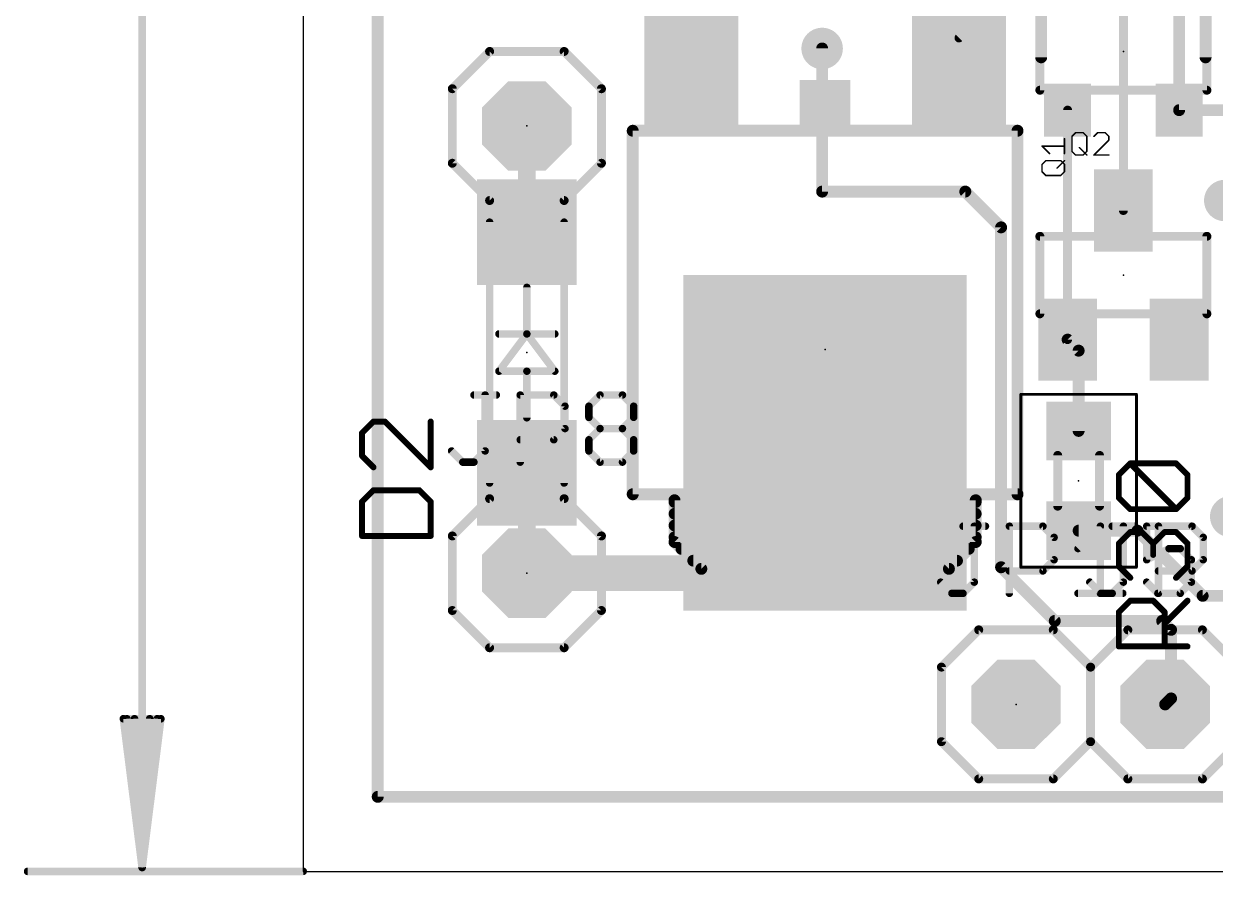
# Model space of a CAD drawing. Extents: x -5.1 to 64.5, y -0.1 to 40.6.
# Drawn here: x -4.76 to 15.53, y -0.07 to 14.44 of the extents above; entities that cross this region are included whole.
import ezdxf

# ---------------------------------------------------------------- set-up
doc = ezdxf.new("R2010")
doc.units = 0
for name, color, linetype in [('1', 14, 'CONTINUOUS'), ('17', 94, 'CONTINUOUS'), ('18', 94, 'CONTINUOUS'), ('20', 178, 'CONTINUOUS'), ('21', 250, 'CONTINUOUS'), ('23', 178, 'CONTINUOUS'), ('25', 250, 'CONTINUOUS'), ('39', 14, 'CONTINUOUS'), ('51', 250, 'CONTINUOUS')]:
    doc.layers.add(name, color=color, linetype=linetype)

# ---------------------------------------------------------------- blocks, each defined once
blk = doc.blocks.new('RECT')
blk.add_solid([(-0.5, -0.5), (0.5, -0.5), (-0.5, 0.5), (0.5, 0.5)])
blk = doc.blocks.new('OCTAGONP')
at = {"const_width": 0.5}
blk.add_lwpolyline([(-0.25, -0.1036), (-0.25, 0.1036), (-0.1036, 0.25), (0.1036, 0.25), (0.25, 0.1036), (0.25, -0.1036), (0.1036, -0.25), (-0.1036, -0.25), (-0.25, -0.1036), (-0.25, 0.1036)], dxfattribs=at)
blk = doc.blocks.new('ROUNDV')
at = {"const_width": 0.5}
blk.add_lwpolyline([(0, -0.25, 1), (0, 0.25, 1), (0, -0.25)], format="xyb", dxfattribs=at)

msp = doc.modelspace()

# ---------------------------------------------------------------- linework, layer by layer
at = {"layer": '1'}
for points, const_width in [([(-2.7432, 35.485), (-2.7432, 0.065)], 0.13), ([(1.27, 34.29), (1.27, 1.27)], 0.2032), ([(14.92, 16.256), (14.92, 12.97)], 0.2032), ([(13.97, 11.26), (13.97, 15.07)], 0.1524), ([(11.85, 14.88), (11.17, 14.2)], 0.1524), ([(8.8392, 14.0208), (8.8392, 11.5824)], 0.2032), ([(13.02, 9.06), (13.02, 12.97)], 0.1524), ([(16.1892, 12.97), (14.92, 12.97)], 0.2032), ([(3.81, 10.8892), (3.81, 12.7)], 0.3048), ([(8.8392, 11.5824), (11.2776, 11.5824)], 0.2032), ([(11.2776, 11.5824), (11.8872, 10.9728)], 0.2032), ([(11.8872, 10.9728), (11.8872, 5.1816)], 0.2032), ([(13.208, 8.872), (13.02, 9.06)], 0.2032), ([(13.208, 7.5048), (13.208, 8.872)], 0.2032), ([(6.668, 5.08), (8.89, 7.302)], 0.6096), ([(3.81, 5.08), (3.81, 6.7892)], 0.3048), ([(13.208, 5.8048), (14.2104, 5.8048)], 0.2032), ([(14.2104, 5.8048), (15.3202, 4.695)], 0.2032), ([(6.668, 5.08), (3.81, 5.08)], 0.6096), ([(11.8872, 5.1816), (12.8016, 4.2672)], 0.2032), ([(15.3202, 4.695), (21.2122, 4.695)], 0.2032), ([(12.8016, 4.2672), (14.6304, 4.2672)], 0.2032), ([(14.6304, 4.2672), (14.7828, 4.1148)], 0.2032), ([(14.7828, 4.1148), (14.7828, 2.9464)], 0.2032), ([(14.7828, 2.9464), (14.6812, 2.8448)], 0.2032), ([(-2.7432, 0.065), (-3.0624, 2.6)], 0.13), ([(-3.0624, 2.6), (-2.424, 2.6)], 0.13), ([(-2.7432, 0.065), (-3.0032, 2.6)], 0.13), ([(-2.7432, 0.065), (-2.8732, 2.6)], 0.13), ([(-2.424, 2.6), (-2.7432, 0.065)], 0.13), ([(-2.6132, 2.6), (-2.7432, 0.065)], 0.13), ([(-2.4832, 2.6), (-2.7432, 0.065)], 0.13), ([(1.27, 1.27), (34.29, 1.27)], 0.2032), ([(0, 0), (-4.6932, 0)], 0.13)]:
    msp.add_lwpolyline(points, dxfattribs=dict(at, const_width=const_width))
for points, const_width in [([(11.1431, 14.2269, 1), (11.1969, 14.1731)], 0.0762), ([(8.89, 14.0208, 1), (8.7884, 14.0208)], 0.1016), ([(13.0581, 12.97, 1), (12.9819, 12.97)], 0.0762), ([(14.92, 13.0208, 1), (14.92, 12.9192)], 0.1016), ([(14.8692, 12.97, 1), (14.9708, 12.97)], 0.1016), ([(3.8862, 12.7, 1), (3.7338, 12.7)], 0.1524), ([(8.8392, 11.6332, 1), (8.8392, 11.5316)], 0.1016), ([(8.7884, 11.5824, 1), (8.89, 11.5824)], 0.1016), ([(11.3135, 11.6183, 1), (11.2417, 11.5465)], 0.1016), ([(11.2776, 11.5316, 1), (11.2776, 11.6332)], 0.1016), ([(13.9319, 11.26, 1), (14.0081, 11.26)], 0.0762), ([(3.7338, 10.8892, 1), (3.8862, 10.8892)], 0.1524), ([(11.938, 10.9728, 1), (11.8364, 10.9728)], 0.1016), ([(11.8513, 10.9369, 1), (11.9231, 11.0087)], 0.1016), ([(13.0559, 9.0959, 1), (12.9841, 9.0241)], 0.1016), ([(12.9819, 9.06, 1), (13.0581, 9.06)], 0.0762), ([(13.2588, 8.872, 1), (13.1572, 8.872)], 0.1016), ([(13.1721, 8.8361, 1), (13.2439, 8.9079)], 0.1016), ([(8.9978, 7.1942, 1), (8.7822, 7.4098)], 0.3048), ([(13.1572, 7.5048, 1), (13.2588, 7.5048)], 0.1016), ([(3.8862, 6.7892, 1), (3.7338, 6.7892)], 0.1524), ([(13.208, 5.8556, 1), (13.208, 5.754)], 0.1016), ([(14.2463, 5.8407, 1), (14.1745, 5.7689)], 0.1016), ([(14.2104, 5.754, 1), (14.2104, 5.8556)], 0.1016), ([(3.81, 5.2324, 1), (3.81, 4.9276)], 0.3048), ([(6.5602, 5.1878, 1), (6.7758, 4.9722)], 0.3048), ([(6.668, 4.9276, 1), (6.668, 5.2324)], 0.3048), ([(11.9231, 5.2175, 1), (11.8513, 5.1457)], 0.1016), ([(3.7338, 5.08, 1), (3.8862, 5.08)], 0.1524), ([(11.8364, 5.1816, 1), (11.938, 5.1816)], 0.1016), ([(15.3202, 4.7458, 1), (15.3202, 4.6442)], 0.1016), ([(15.2843, 4.6591, 1), (15.3561, 4.7309)], 0.1016), ([(12.8016, 4.318, 1), (12.8016, 4.2164)], 0.1016), ([(12.7657, 4.2313, 1), (12.8375, 4.3031)], 0.1016), ([(14.6663, 4.3031, 1), (14.5945, 4.2313)], 0.1016), ([(14.6304, 4.2164, 1), (14.6304, 4.318)], 0.1016), ([(14.8336, 4.1148, 1), (14.732, 4.1148)], 0.1016), ([(14.7469, 4.0789, 1), (14.8187, 4.1507)], 0.1016), ([(14.8187, 2.9105, 1), (14.7469, 2.9823)], 0.1016), ([(14.6453, 2.8807, 1), (14.7171, 2.8089)], 0.1016), ([(14.732, 2.9464, 1), (14.8336, 2.9464)], 0.1016), ([(-3.0302, 2.6041, 1), (-3.0947, 2.5959)], 0.065), ([(-3.0624, 2.6325, 1), (-3.0624, 2.5675)], 0.065), ([(-2.9709, 2.6033, 1), (-3.0355, 2.5967)], 0.065), ([(-2.8407, 2.6017, 1), (-2.9057, 2.5983)], 0.065), ([(-2.5807, 2.5983, 1), (-2.6457, 2.6017)], 0.065), ([(-2.4509, 2.5967, 1), (-2.5155, 2.6033)], 0.065), ([(-2.3917, 2.5959, 1), (-2.4562, 2.6041)], 0.065), ([(-2.424, 2.5675, 1), (-2.424, 2.6325)], 0.065), ([(1.27, 1.3208, 1), (1.27, 1.2192)], 0.1016), ([(1.2192, 1.27, 1), (1.3208, 1.27)], 0.1016), ([(-4.6932, 0.0325, 1), (-4.6932, -0.0325)], 0.065), ([(-2.7754, 0.0691, 1), (-2.711, 0.0609)], 0.065), ([(-2.7755, 0.0683, 1), (-2.7109, 0.0617)], 0.065), ([(-2.7757, 0.0633, 1), (-2.7107, 0.0667)], 0.065), ([(-2.7757, 0.0667, 1), (-2.7107, 0.0633)], 0.065), ([(-2.7757, 0.065, 1), (-2.7107, 0.065)], 0.065), ([(-2.7755, 0.0617, 1), (-2.7109, 0.0683)], 0.065), ([(-2.7754, 0.0609, 1), (-2.711, 0.0691)], 0.065), ([(0, -0.0325, 1), (0, 0.0325)], 0.065)]:
    msp.add_lwpolyline(points, format="xyb", dxfattribs=dict(at, const_width=const_width))
at = {"layer": '20'}
for p, q in [((0, 35.55), (0, 0)), ((0, 0), (64.44, 0))]:
    msp.add_line(p, q, dxfattribs=at)
at = {"layer": '21'}
for points, const_width in [([(12.57, 14.67), (12.57, 13.87)], 0.2032), ([(15.37, 14.67), (15.37, 13.87)], 0.2032), ([(3.175, 13.97), (2.54, 13.335)], 0.1524), ([(3.175, 13.97), (4.445, 13.97)], 0.1524), ([(4.445, 13.97), (5.08, 13.335)], 0.1524), ([(2.54, 13.335), (2.54, 12.065)], 0.1524), ([(5.08, 13.335), (5.08, 12.065)], 0.1524), ([(5.6134, 6.4246), (5.613, 12.619)], 0.2032), ([(5.613, 12.619), (12.167, 12.619)], 0.2032), ([(12.167, 12.619), (12.1666, 6.4246)], 0.2032), ([(2.54, 12.065), (3.175, 11.43)], 0.1524), ([(5.08, 12.065), (4.445, 11.43)], 0.1524), ([(4.445, 11.43), (3.175, 11.43)], 0.1524), ([(12.5476, 9.4996), (12.5476, 10.8204)], 0.1524), ([(12.5476, 10.8204), (15.3924, 10.8204)], 0.1524), ([(15.3924, 10.8204), (15.3924, 9.4996)], 0.1524), ([(3.81, 9.1567), (3.81, 9.9505)], 0.127), ([(15.3924, 9.4996), (12.5476, 9.4996)], 0.1524), ([(3.81, 9.1567), (3.3337, 8.5217)], 0.127), ([(3.81, 9.1567), (3.3337, 9.1567)], 0.127), ([(4.2863, 8.5217), (3.81, 9.1567)], 0.127), ([(3.81, 9.1567), (4.2863, 9.1567)], 0.127), ([(3.3337, 8.5217), (3.81, 8.5217)], 0.127), ([(3.81, 8.5217), (4.2863, 8.5217)], 0.127), ([(3.81, 8.5217), (3.81, 7.7279)], 0.127), ([(3.175, 6.35), (2.54, 5.715)], 0.1524), ([(3.175, 6.35), (4.445, 6.35)], 0.1524), ([(4.445, 6.35), (5.08, 5.715)], 0.1524), ([(2.54, 5.715), (2.54, 4.445)], 0.1524), ([(5.08, 5.715), (5.08, 4.445)], 0.1524), ([(2.54, 4.445), (3.175, 3.81)], 0.1524), ([(5.08, 4.445), (4.445, 3.81)], 0.1524), ([(11.5062, 4.1148), (10.8712, 3.4798)], 0.1524), ([(11.5062, 4.1148), (12.7762, 4.1148)], 0.1524), ([(12.7762, 4.1148), (13.4112, 3.4798)], 0.1524), ([(14.0462, 4.1148), (13.4112, 3.4798)], 0.1524), ([(14.0462, 4.1148), (15.3162, 4.1148)], 0.1524), ([(15.3162, 4.1148), (15.9512, 3.4798)], 0.1524), ([(4.445, 3.81), (3.175, 3.81)], 0.1524), ([(10.8712, 3.4798), (10.8712, 2.2098)], 0.1524), ([(13.4112, 3.4798), (13.4112, 2.2098)], 0.1524), ([(13.4112, 3.4798), (13.4112, 2.2098)], 0.1524), ([(10.8712, 2.2098), (11.5062, 1.5748)], 0.1524), ([(13.4112, 2.2098), (12.7762, 1.5748)], 0.1524), ([(13.4112, 2.2098), (14.0462, 1.5748)], 0.1524), ([(15.9512, 2.2098), (15.3162, 1.5748)], 0.1524), ([(12.7762, 1.5748), (11.5062, 1.5748)], 0.1524), ([(15.3162, 1.5748), (14.0462, 1.5748)], 0.1524)]:
    msp.add_lwpolyline(points, dxfattribs=dict(at, const_width=const_width))
for points, const_width in [([(3.175, 14.0081, 1), (3.175, 13.9319)], 0.0762), ([(3.2019, 13.9431, 1), (3.1481, 13.9969)], 0.0762), ([(4.4719, 13.9969, 1), (4.4181, 13.9431)], 0.0762), ([(4.445, 13.9319, 1), (4.445, 14.0081)], 0.0762), ([(12.5192, 13.87, 1), (12.6208, 13.87)], 0.1016), ([(15.3192, 13.87, 1), (15.4208, 13.87)], 0.1016), ([(2.5781, 13.335, 1), (2.5019, 13.335)], 0.0762), ([(2.5131, 13.3619, 1), (2.5669, 13.3081)], 0.0762), ([(5.1181, 13.335, 1), (5.0419, 13.335)], 0.0762), ([(5.0531, 13.3081, 1), (5.1069, 13.3619)], 0.0762), ([(5.6638, 12.619, 1), (5.5622, 12.619)], 0.1016), ([(5.613, 12.6698, 1), (5.613, 12.5682)], 0.1016), ([(12.2178, 12.619, 1), (12.1162, 12.619)], 0.1016), ([(12.167, 12.5682, 1), (12.167, 12.6698)], 0.1016), ([(2.5019, 12.065, 1), (2.5781, 12.065)], 0.0762), ([(2.5669, 12.0919, 1), (2.5131, 12.0381)], 0.0762), ([(5.0419, 12.065, 1), (5.1181, 12.065)], 0.0762), ([(5.1069, 12.0381, 1), (5.0531, 12.0919)], 0.0762), ([(3.175, 11.4681, 1), (3.175, 11.3919)], 0.0762), ([(3.1481, 11.4031, 1), (3.2019, 11.4569)], 0.0762), ([(4.4181, 11.4569, 1), (4.4719, 11.4031)], 0.0762), ([(4.445, 11.3919, 1), (4.445, 11.4681)], 0.0762), ([(12.5857, 10.8204, 1), (12.5095, 10.8204)], 0.0762), ([(12.5476, 10.8585, 1), (12.5476, 10.7823)], 0.0762), ([(15.4305, 10.8204, 1), (15.3543, 10.8204)], 0.0762), ([(15.3924, 10.7823, 1), (15.3924, 10.8585)], 0.0762), ([(3.8418, 9.9505, 1), (3.7782, 9.9505)], 0.0635), ([(12.5476, 9.5377, 1), (12.5476, 9.4615)], 0.0762), ([(12.5095, 9.4996, 1), (12.5857, 9.4996)], 0.0762), ([(15.3543, 9.4996, 1), (15.4305, 9.4996)], 0.0762), ([(15.3924, 9.4615, 1), (15.3924, 9.5377)], 0.0762), ([(3.3337, 9.1885, 1), (3.3337, 9.125)], 0.0635), ([(3.7782, 9.1567, 1), (3.8418, 9.1567)], 0.0635), ([(3.8354, 9.1758, 1), (3.7846, 9.1376)], 0.0635), ([(3.81, 9.1885, 1), (3.81, 9.125)], 0.0635), ([(3.8354, 9.1376, 1), (3.7846, 9.1758)], 0.0635), ([(3.81, 9.125, 1), (3.81, 9.1885)], 0.0635), ([(4.2863, 9.125, 1), (4.2863, 9.1885)], 0.0635), ([(3.3337, 8.5535, 1), (3.3337, 8.49)], 0.0635), ([(3.3083, 8.5408, 1), (3.3591, 8.5026)], 0.0635), ([(3.8418, 8.5217, 1), (3.7782, 8.5217)], 0.0635), ([(3.81, 8.5535, 1), (3.81, 8.49)], 0.0635), ([(3.81, 8.49, 1), (3.81, 8.5535)], 0.0635), ([(4.2609, 8.5026, 1), (4.3117, 8.5408)], 0.0635), ([(4.2863, 8.49, 1), (4.2863, 8.5535)], 0.0635), ([(3.7782, 7.7279, 1), (3.8418, 7.7279)], 0.0635), ([(3.175, 6.3881, 1), (3.175, 6.3119)], 0.0762), ([(3.2019, 6.3231, 1), (3.1481, 6.3769)], 0.0762), ([(4.4719, 6.3769, 1), (4.4181, 6.3231)], 0.0762), ([(4.445, 6.3119, 1), (4.445, 6.3881)], 0.0762), ([(5.5626, 6.4246, 1), (5.6642, 6.4246)], 0.1016), ([(12.1158, 6.4246, 1), (12.2174, 6.4246)], 0.1016), ([(2.5781, 5.715, 1), (2.5019, 5.715)], 0.0762), ([(2.5131, 5.7419, 1), (2.5669, 5.6881)], 0.0762), ([(5.1181, 5.715, 1), (5.0419, 5.715)], 0.0762), ([(5.0531, 5.6881, 1), (5.1069, 5.7419)], 0.0762), ([(2.5019, 4.445, 1), (2.5781, 4.445)], 0.0762), ([(2.5669, 4.4719, 1), (2.5131, 4.4181)], 0.0762), ([(5.0419, 4.445, 1), (5.1181, 4.445)], 0.0762), ([(5.1069, 4.4181, 1), (5.0531, 4.4719)], 0.0762), ([(11.5062, 4.1529, 1), (11.5062, 4.0767)], 0.0762), ([(11.5331, 4.0879, 1), (11.4793, 4.1417)], 0.0762), ([(12.8031, 4.1417, 1), (12.7493, 4.0879)], 0.0762), ([(12.7762, 4.0767, 1), (12.7762, 4.1529)], 0.0762), ([(14.0462, 4.1529, 1), (14.0462, 4.0767)], 0.0762), ([(14.0731, 4.0879, 1), (14.0193, 4.1417)], 0.0762), ([(15.3431, 4.1417, 1), (15.2893, 4.0879)], 0.0762), ([(15.3162, 4.0767, 1), (15.3162, 4.1529)], 0.0762), ([(3.175, 3.8481, 1), (3.175, 3.7719)], 0.0762), ([(3.1481, 3.7831, 1), (3.2019, 3.8369)], 0.0762), ([(4.4181, 3.8369, 1), (4.4719, 3.7831)], 0.0762), ([(4.445, 3.7719, 1), (4.445, 3.8481)], 0.0762), ([(10.9093, 3.4798, 1), (10.8331, 3.4798)], 0.0762), ([(10.8443, 3.5067, 1), (10.8981, 3.4529)], 0.0762), ([(13.4493, 3.4798, 1), (13.3731, 3.4798)], 0.0762), ([(13.4493, 3.4798, 1), (13.3731, 3.4798)], 0.0762), ([(13.3843, 3.5067, 1), (13.4381, 3.4529)], 0.0762), ([(13.3843, 3.4529, 1), (13.4381, 3.5067)], 0.0762), ([(10.8331, 2.2098, 1), (10.9093, 2.2098)], 0.0762), ([(10.8981, 2.2367, 1), (10.8443, 2.1829)], 0.0762), ([(13.3731, 2.2098, 1), (13.4493, 2.2098)], 0.0762), ([(13.3731, 2.2098, 1), (13.4493, 2.2098)], 0.0762), ([(13.4381, 2.2367, 1), (13.3843, 2.1829)], 0.0762), ([(13.4381, 2.1829, 1), (13.3843, 2.2367)], 0.0762), ([(11.5062, 1.6129, 1), (11.5062, 1.5367)], 0.0762), ([(11.4793, 1.5479, 1), (11.5331, 1.6017)], 0.0762), ([(12.7493, 1.6017, 1), (12.8031, 1.5479)], 0.0762), ([(12.7762, 1.5367, 1), (12.7762, 1.6129)], 0.0762), ([(14.0462, 1.6129, 1), (14.0462, 1.5367)], 0.0762), ([(14.0193, 1.5479, 1), (14.0731, 1.6017)], 0.0762), ([(15.2893, 1.6017, 1), (15.3431, 1.5479)], 0.0762), ([(15.3162, 1.5367, 1), (15.3162, 1.6129)], 0.0762)]:
    msp.add_lwpolyline(points, format="xyb", dxfattribs=dict(at, const_width=const_width))
at = {"layer": '23'}
for p in [(13.97, 13.97), (3.81, 12.7), (13.97, 10.16), (3.81, 8.8392), (8.89, 8.89), (13.208, 6.6548), (3.81, 5.08), (12.1412, 2.8448), (14.6812, 2.8448)]:
    msp.add_point(p, dxfattribs=at)
at = {"layer": '25'}
for points, const_width in [([(13.0937, 12.5225), (13.1573, 12.586)], 0.0254), ([(13.1573, 12.586), (13.2844, 12.586)], 0.0254), ([(13.2844, 12.586), (13.3479, 12.5225)], 0.0254), ([(13.5315, 12.586), (13.4679, 12.5225)], 0.0254), ([(13.6586, 12.586), (13.5315, 12.586)], 0.0254), ([(13.7221, 12.5225), (13.6586, 12.586)], 0.0254), ([(12.9667, 12.2305), (12.9667, 12.4847)], 0.0254), ([(13.0937, 12.2683), (13.0937, 12.5225)], 0.0254), ([(13.3479, 12.5225), (13.3479, 12.2683)], 0.0254), ([(13.4679, 12.2047), (13.7221, 12.4589)], 0.0254), ([(13.7221, 12.4589), (13.7221, 12.5225)], 0.0254), ([(12.7125, 12.2305), (12.5854, 12.3576)], 0.0254), ([(12.5854, 12.3576), (12.9667, 12.3576)], 0.0254), ([(13.1573, 12.2047), (13.0937, 12.2683)], 0.0254), ([(13.2844, 12.2047), (13.1573, 12.2047)], 0.0254), ([(13.2208, 12.3318), (13.3479, 12.2047)], 0.0254), ([(13.3479, 12.2683), (13.2844, 12.2047)], 0.0254), ([(13.7221, 12.2047), (13.4679, 12.2047)], 0.0254), ([(12.5854, 12.0469), (12.6489, 12.1105)], 0.0254), ([(12.5854, 11.9198), (12.5854, 12.0469)], 0.0254), ([(12.6489, 12.1105), (12.9031, 12.1105)], 0.0254), ([(12.8396, 11.9834), (12.9667, 12.1105)], 0.0254), ([(12.9031, 12.1105), (12.9667, 12.0469)], 0.0254), ([(12.9667, 12.0469), (12.9667, 11.9198)], 0.0254), ([(12.6489, 11.8563), (12.5854, 11.9198)], 0.0254), ([(12.9031, 11.8563), (12.6489, 11.8563)], 0.0254), ([(12.9667, 11.9198), (12.9031, 11.8563)], 0.0254), ([(2.9086, 8.1163), (3.29, 8.1163)], 0.127), ([(3.0993, 7.163), (3.0993, 8.1163)], 0.127), ([(3.6967, 6.9723), (3.6967, 8.1163)], 0.127), ([(3.6967, 8.1163), (4.2687, 8.1163)], 0.127), ([(4.2687, 8.1163), (4.4593, 7.9256)], 0.127), ([(4.8661, 7.9256), (5.0568, 8.1163)], 0.127), ([(5.0568, 8.1163), (5.4381, 8.1163)], 0.127), ([(5.4381, 8.1163), (5.6287, 7.9256)], 0.127), ([(4.4593, 7.9256), (4.4593, 7.5443)], 0.127), ([(4.8661, 7.735), (4.8661, 7.9256)], 0.127), ([(5.6287, 7.9256), (5.6287, 7.735)], 0.127), ([(1.1972, 7.664), (1.0023, 7.4691)], 0.1016), ([(1.3921, 7.664), (1.1972, 7.664)], 0.1016), ([(2.1717, 6.8844), (1.3921, 7.664)], 0.1016), ([(2.1717, 7.664), (2.1717, 6.8844)], 0.1016), ([(5.0568, 7.5443), (4.8661, 7.735)], 0.127), ([(5.6287, 7.735), (5.4381, 7.5443)], 0.127), ([(1.0023, 7.4691), (1.0023, 7.0793)], 0.1016), ([(4.4593, 7.5443), (4.2687, 7.3536)], 0.127), ([(4.8661, 7.3536), (5.0568, 7.5443)], 0.127), ([(5.0568, 7.5443), (5.4381, 7.5443)], 0.127), ([(5.4381, 7.5443), (5.6287, 7.3536)], 0.127), ([(4.2687, 7.3536), (3.6967, 7.3536)], 0.127), ([(4.8661, 7.163), (4.8661, 7.3536)], 0.127), ([(5.6287, 7.3536), (5.6287, 7.163)], 0.127), ([(1.0023, 7.0793), (1.1972, 6.8844)], 0.1016), ([(2.5273, 7.163), (2.718, 6.9723)], 0.127), ([(2.9086, 6.9723), (3.0993, 7.163)], 0.127), ([(5.0568, 6.9723), (4.8661, 7.163)], 0.127), ([(5.6287, 7.163), (5.4381, 6.9723)], 0.127), ([(2.718, 6.9723), (2.9086, 6.9723)], 0.127), ([(5.4381, 6.9723), (5.0568, 6.9723)], 0.127), ([(13.8928, 6.7559), (14.0877, 6.9508)], 0.1016), ([(14.0877, 6.9508), (14.8673, 6.9508)], 0.1016), ([(14.8673, 6.1712), (14.0877, 6.9508)], 0.1016), ([(14.8673, 6.9508), (15.0622, 6.7559)], 0.1016), ([(13.8928, 6.3661), (13.8928, 6.7559)], 0.1016), ([(15.0622, 6.7559), (15.0622, 6.3661)], 0.1016), ([(1.1972, 6.4946), (1.0023, 6.2997)], 0.1016), ([(1.9768, 6.4946), (1.1972, 6.4946)], 0.1016), ([(2.1717, 6.2997), (1.9768, 6.4946)], 0.1016), ([(1.0023, 6.2997), (1.0023, 5.715)], 0.1016), ([(2.1717, 5.715), (2.1717, 6.2997)], 0.1016), ([(14.0877, 6.1712), (13.8928, 6.3661)], 0.1016), ([(15.0622, 6.3661), (14.8673, 6.1712)], 0.1016), ([(14.8673, 6.1712), (14.0877, 6.1712)], 0.1016), ([(11.2398, 5.8811), (11.6212, 5.8811)], 0.127), ([(11.4305, 4.9278), (11.4305, 5.8811)], 0.127), ([(12.0279, 4.7371), (12.0279, 5.8811)], 0.127), ([(12.0279, 5.8811), (12.5999, 5.8811)], 0.127), ([(12.5999, 5.8811), (12.7905, 5.6904)], 0.127), ([(13.1973, 5.4998), (13.5786, 5.8811)], 0.127), ([(13.5786, 5.8811), (13.5786, 4.7371)], 0.127), ([(13.7798, 5.8811), (14.1612, 5.8811)], 0.127), ([(13.9705, 4.9278), (13.9705, 5.8811)], 0.127), ([(15.1293, 5.8811), (14.3667, 5.8811)], 0.127), ([(14.3667, 5.8811), (14.3667, 5.3091)], 0.127), ([(14.5679, 4.7371), (14.5679, 5.8811)], 0.127), ([(14.5679, 5.8811), (15.1399, 5.8811)], 0.127), ([(15.1399, 5.8811), (15.3305, 5.6904)], 0.127), ([(1.0023, 5.715), (2.1717, 5.715)], 0.1016), ([(12.7905, 5.6904), (12.7905, 5.3091)], 0.127), ([(13.8928, 5.5865), (14.0877, 5.7814)], 0.1016), ([(14.0877, 5.7814), (14.2826, 5.7814)], 0.1016), ([(14.2826, 5.7814), (14.4775, 5.5865)], 0.1016), ([(14.4775, 5.5865), (14.6724, 5.7814)], 0.1016), ([(14.6724, 5.7814), (14.8673, 5.7814)], 0.1016), ([(14.8673, 5.7814), (15.0622, 5.5865)], 0.1016), ([(15.3305, 5.6904), (15.3305, 5.3091)], 0.127), ([(13.8928, 5.1967), (13.8928, 5.5865)], 0.1016), ([(14.3667, 5.3091), (14.748, 5.4998)], 0.127), ([(14.4775, 5.5865), (14.4775, 5.3916)], 0.1016), ([(14.748, 5.4998), (14.9387, 5.4998)], 0.127), ([(14.9387, 5.4998), (15.1293, 5.3091)], 0.127), ([(15.0622, 5.5865), (15.0622, 5.1967)], 0.1016), ([(12.7905, 5.3091), (12.5999, 5.1184)], 0.127), ([(15.1293, 5.3091), (15.1293, 4.9278)], 0.127), ([(15.3305, 5.3091), (15.1399, 5.1184)], 0.127), ([(12.5999, 5.1184), (12.0279, 5.1184)], 0.127), ([(14.0877, 5.0018), (13.8928, 5.1967)], 0.1016), ([(15.1399, 5.1184), (14.5679, 5.1184)], 0.127), ([(15.0622, 5.1967), (14.8673, 5.0018)], 0.1016), ([(10.8585, 4.9278), (11.0492, 4.7371)], 0.127), ([(11.2398, 4.7371), (11.4305, 4.9278)], 0.127), ([(13.3985, 4.9278), (13.5892, 4.7371)], 0.127), ([(13.7798, 4.7371), (13.9705, 4.9278)], 0.127), ([(14.5574, 4.7371), (14.3667, 4.9278)], 0.127), ([(15.1293, 4.9278), (14.9387, 4.7371)], 0.127), ([(11.0492, 4.7371), (11.2398, 4.7371)], 0.127), ([(13.1973, 4.7371), (13.9599, 4.7371)], 0.127), ([(13.5892, 4.7371), (13.7798, 4.7371)], 0.127), ([(14.9387, 4.7371), (14.5574, 4.7371)], 0.127), ([(13.8928, 4.4171), (14.0877, 4.612)], 0.1016), ([(13.8928, 3.8324), (13.8928, 4.4171)], 0.1016), ([(14.0877, 4.612), (14.4775, 4.612)], 0.1016), ([(14.4775, 4.612), (14.6724, 4.4171)], 0.1016), ([(14.6724, 4.2222), (15.0622, 4.612)], 0.1016), ([(14.6724, 4.4171), (14.6724, 3.8324)], 0.1016), ([(15.0622, 3.8324), (13.8928, 3.8324)], 0.1016)]:
    msp.add_lwpolyline(points, dxfattribs=dict(at, const_width=const_width))
for points, const_width in [([(13.1573, 12.5924, 1), (13.1573, 12.5797)], 0.0127), ([(13.1617, 12.5815, 1), (13.1528, 12.5905)], 0.0127), ([(13.2889, 12.5905, 1), (13.2799, 12.5815)], 0.0127), ([(13.2844, 12.5797, 1), (13.2844, 12.5924)], 0.0127), ([(13.5315, 12.5924, 1), (13.5315, 12.5797)], 0.0127), ([(13.5359, 12.5815, 1), (13.527, 12.5905)], 0.0127), ([(13.6631, 12.5905, 1), (13.6541, 12.5815)], 0.0127), ([(13.6586, 12.5797, 1), (13.6586, 12.5924)], 0.0127), ([(12.9731, 12.4847, 1), (12.9604, 12.4847)], 0.0127), ([(13.0892, 12.527, 1), (13.0982, 12.518)], 0.0127), ([(13.1, 12.5225, 1), (13.0874, 12.5225)], 0.0127), ([(13.3543, 12.5225, 1), (13.3416, 12.5225)], 0.0127), ([(13.3434, 12.518, 1), (13.3524, 12.527)], 0.0127), ([(13.4634, 12.527, 1), (13.4724, 12.518)], 0.0127), ([(13.7285, 12.5225, 1), (13.7158, 12.5225)], 0.0127), ([(13.7158, 12.4589, 1), (13.7285, 12.4589)], 0.0127), ([(13.7176, 12.518, 1), (13.7266, 12.527)], 0.0127), ([(13.7266, 12.4544, 1), (13.7176, 12.4634)], 0.0127), ([(12.5899, 12.3621, 1), (12.5809, 12.3531)], 0.0127), ([(12.5854, 12.3639, 1), (12.5854, 12.3512)], 0.0127), ([(12.708, 12.226, 1), (12.717, 12.235)], 0.0127), ([(12.9604, 12.2305, 1), (12.9731, 12.2305)], 0.0127), ([(12.9667, 12.3512, 1), (12.9667, 12.3639)], 0.0127), ([(13.0982, 12.2727, 1), (13.0892, 12.2638)], 0.0127), ([(13.0874, 12.2683, 1), (13.1, 12.2683)], 0.0127), ([(13.1573, 12.2111, 1), (13.1573, 12.1984)], 0.0127), ([(13.1528, 12.2002, 1), (13.1617, 12.2092)], 0.0127), ([(13.2253, 12.3363, 1), (13.2163, 12.3273)], 0.0127), ([(13.2799, 12.2092, 1), (13.2889, 12.2002)], 0.0127), ([(13.2844, 12.1984, 1), (13.2844, 12.2111)], 0.0127), ([(13.3416, 12.2683, 1), (13.3543, 12.2683)], 0.0127), ([(13.3434, 12.2002, 1), (13.3524, 12.2092)], 0.0127), ([(13.3524, 12.2638, 1), (13.3434, 12.2727)], 0.0127), ([(13.4679, 12.2111, 1), (13.4679, 12.1984)], 0.0127), ([(13.4634, 12.2092, 1), (13.4724, 12.2002)], 0.0127), ([(13.7221, 12.1984, 1), (13.7221, 12.2111)], 0.0127), ([(12.5917, 12.0469, 1), (12.579, 12.0469)], 0.0127), ([(12.5809, 12.0514, 1), (12.5899, 12.0425)], 0.0127), ([(12.6489, 12.1168, 1), (12.6489, 12.1042)], 0.0127), ([(12.6534, 12.106, 1), (12.6444, 12.115)], 0.0127), ([(12.8351, 11.9879, 1), (12.8441, 11.9789)], 0.0127), ([(12.9076, 12.115, 1), (12.8987, 12.106)], 0.0127), ([(12.9031, 12.1042, 1), (12.9031, 12.1168)], 0.0127), ([(12.9731, 12.0469, 1), (12.9604, 12.0469)], 0.0127), ([(12.9712, 12.106, 1), (12.9622, 12.115)], 0.0127), ([(12.9622, 12.0425, 1), (12.9712, 12.0514)], 0.0127), ([(12.5899, 11.9243, 1), (12.5809, 11.9153)], 0.0127), ([(12.579, 11.9198, 1), (12.5917, 11.9198)], 0.0127), ([(12.6489, 11.8626, 1), (12.6489, 11.8499)], 0.0127), ([(12.6444, 11.8518, 1), (12.6534, 11.8608)], 0.0127), ([(12.8987, 11.8608, 1), (12.9076, 11.8518)], 0.0127), ([(12.9031, 11.8499, 1), (12.9031, 11.8626)], 0.0127), ([(12.9604, 11.9198, 1), (12.9731, 11.9198)], 0.0127), ([(12.9712, 11.9153, 1), (12.9622, 11.9243)], 0.0127), ([(2.9086, 8.148, 1), (2.9086, 8.0845)], 0.0635), ([(3.131, 8.1163, 1), (3.0675, 8.1163)], 0.0635), ([(3.29, 8.0845, 1), (3.29, 8.148)], 0.0635), ([(3.7284, 8.1163, 1), (3.6649, 8.1163)], 0.0635), ([(3.6967, 8.148, 1), (3.6967, 8.0845)], 0.0635), ([(4.2911, 8.1387, 1), (4.2462, 8.0938)], 0.0635), ([(4.2687, 8.0845, 1), (4.2687, 8.148)], 0.0635), ([(5.0568, 8.148, 1), (5.0568, 8.0845)], 0.0635), ([(5.0792, 8.0938, 1), (5.0343, 8.1387)], 0.0635), ([(5.4605, 8.1387, 1), (5.4156, 8.0938)], 0.0635), ([(5.4381, 8.0845, 1), (5.4381, 8.148)], 0.0635), ([(4.4911, 7.9256, 1), (4.4276, 7.9256)], 0.0635), ([(4.4369, 7.9032, 1), (4.4818, 7.9481)], 0.0635), ([(4.8978, 7.9256, 1), (4.8343, 7.9256)], 0.0635), ([(4.8436, 7.9481, 1), (4.8885, 7.9032)], 0.0635), ([(5.6605, 7.9256, 1), (5.597, 7.9256)], 0.0635), ([(5.6063, 7.9032, 1), (5.6512, 7.9481)], 0.0635), ([(1.1972, 7.6894, 1), (1.1972, 7.6386)], 0.0508), ([(1.2152, 7.646, 1), (1.1792, 7.682)], 0.0508), ([(1.4101, 7.682, 1), (1.3741, 7.646)], 0.0508), ([(1.3921, 7.6386, 1), (1.3921, 7.6894)], 0.0508), ([(2.1971, 7.664, 1), (2.1463, 7.664)], 0.0508), ([(4.8343, 7.735, 1), (4.8978, 7.735)], 0.0635), ([(4.8885, 7.7574, 1), (4.8436, 7.7125)], 0.0635), ([(5.597, 7.735, 1), (5.6605, 7.735)], 0.0635), ([(5.6512, 7.7125, 1), (5.6063, 7.7574)], 0.0635), ([(0.9843, 7.4871, 1), (1.0203, 7.4511)], 0.0508), ([(1.0277, 7.4691, 1), (0.9769, 7.4691)], 0.0508), ([(4.4276, 7.5443, 1), (4.4911, 7.5443)], 0.0635), ([(4.4818, 7.5218, 1), (4.4369, 7.5667)], 0.0635), ([(5.0568, 7.576, 1), (5.0568, 7.5125)], 0.0635), ([(5.0792, 7.5218, 1), (5.0343, 7.5667)], 0.0635), ([(5.0343, 7.5218, 1), (5.0792, 7.5667)], 0.0635), ([(5.4605, 7.5667, 1), (5.4156, 7.5218)], 0.0635), ([(5.4156, 7.5667, 1), (5.4605, 7.5218)], 0.0635), ([(5.4381, 7.5125, 1), (5.4381, 7.576)], 0.0635), ([(3.6967, 7.3854, 1), (3.6967, 7.3219)], 0.0635), ([(4.2462, 7.3761, 1), (4.2911, 7.3312)], 0.0635), ([(4.2687, 7.3219, 1), (4.2687, 7.3854)], 0.0635), ([(4.8978, 7.3536, 1), (4.8343, 7.3536)], 0.0635), ([(4.8436, 7.3761, 1), (4.8885, 7.3312)], 0.0635), ([(5.6605, 7.3536, 1), (5.597, 7.3536)], 0.0635), ([(5.6063, 7.3312, 1), (5.6512, 7.3761)], 0.0635), ([(1.0203, 7.0973, 1), (0.9843, 7.0613)], 0.0508), ([(0.9769, 7.0793, 1), (1.0277, 7.0793)], 0.0508), ([(2.5498, 7.1854, 1), (2.5048, 7.1405)], 0.0635), ([(3.0675, 7.163, 1), (3.131, 7.163)], 0.0635), ([(3.1217, 7.1405, 1), (3.0768, 7.1854)], 0.0635), ([(4.8343, 7.163, 1), (4.8978, 7.163)], 0.0635), ([(4.8885, 7.1854, 1), (4.8436, 7.1405)], 0.0635), ([(5.597, 7.163, 1), (5.6605, 7.163)], 0.0635), ([(5.6512, 7.1405, 1), (5.6063, 7.1854)], 0.0635), ([(1.1792, 6.8664, 1), (1.2152, 6.9024)], 0.0508), ([(2.1463, 6.8844, 1), (2.1971, 6.8844)], 0.0508), ([(2.1537, 6.8664, 1), (2.1897, 6.9024)], 0.0508), ([(2.718, 7.0041, 1), (2.718, 6.9406)], 0.0635), ([(2.6955, 6.9498, 1), (2.7404, 6.9948)], 0.0635), ([(2.8862, 6.9948, 1), (2.9311, 6.9498)], 0.0635), ([(2.9086, 6.9406, 1), (2.9086, 7.0041)], 0.0635), ([(3.6649, 6.9723, 1), (3.7284, 6.9723)], 0.0635), ([(5.0568, 7.0041, 1), (5.0568, 6.9406)], 0.0635), ([(5.0343, 6.9498, 1), (5.0792, 6.9948)], 0.0635), ([(5.4156, 6.9948, 1), (5.4605, 6.9498)], 0.0635), ([(5.4381, 6.9406, 1), (5.4381, 7.0041)], 0.0635), ([(14.1057, 6.9688, 1), (14.0697, 6.9328)], 0.0508), ([(14.0877, 6.9762, 1), (14.0877, 6.9254)], 0.0508), ([(14.1057, 6.9328, 1), (14.0697, 6.9688)], 0.0508), ([(14.8853, 6.9688, 1), (14.8493, 6.9328)], 0.0508), ([(14.8673, 6.9254, 1), (14.8673, 6.9762)], 0.0508), ([(13.8748, 6.7739, 1), (13.9108, 6.7379)], 0.0508), ([(13.9182, 6.7559, 1), (13.8674, 6.7559)], 0.0508), ([(15.0876, 6.7559, 1), (15.0368, 6.7559)], 0.0508), ([(15.0442, 6.7379, 1), (15.0802, 6.7739)], 0.0508), ([(1.1972, 6.52, 1), (1.1972, 6.4692)], 0.0508), ([(1.2152, 6.4766, 1), (1.1792, 6.5126)], 0.0508), ([(1.9948, 6.5126, 1), (1.9588, 6.4766)], 0.0508), ([(1.9768, 6.4692, 1), (1.9768, 6.52)], 0.0508), ([(0.9843, 6.3177, 1), (1.0203, 6.2817)], 0.0508), ([(1.0277, 6.2997, 1), (0.9769, 6.2997)], 0.0508), ([(2.1971, 6.2997, 1), (2.1463, 6.2997)], 0.0508), ([(2.1537, 6.2817, 1), (2.1897, 6.3177)], 0.0508), ([(13.9108, 6.3841, 1), (13.8748, 6.3481)], 0.0508), ([(13.8674, 6.3661, 1), (13.9182, 6.3661)], 0.0508), ([(15.0368, 6.3661, 1), (15.0876, 6.3661)], 0.0508), ([(15.0802, 6.3481, 1), (15.0442, 6.3841)], 0.0508), ([(14.0877, 6.1966, 1), (14.0877, 6.1458)], 0.0508), ([(14.0697, 6.1532, 1), (14.1057, 6.1892)], 0.0508), ([(14.8493, 6.1892, 1), (14.8853, 6.1532)], 0.0508), ([(14.8493, 6.1532, 1), (14.8853, 6.1892)], 0.0508), ([(14.8673, 6.1458, 1), (14.8673, 6.1966)], 0.0508), ([(11.2398, 5.9128, 1), (11.2398, 5.8493)], 0.0635), ([(11.4622, 5.8811, 1), (11.3987, 5.8811)], 0.0635), ([(11.6212, 5.8493, 1), (11.6212, 5.9128)], 0.0635), ([(12.0596, 5.8811, 1), (11.9961, 5.8811)], 0.0635), ([(12.0279, 5.9128, 1), (12.0279, 5.8493)], 0.0635), ([(12.6223, 5.9035, 1), (12.5774, 5.8586)], 0.0635), ([(12.5999, 5.8493, 1), (12.5999, 5.9128)], 0.0635), ([(13.6104, 5.8811, 1), (13.5469, 5.8811)], 0.0635), ([(13.6011, 5.8586, 1), (13.5562, 5.9035)], 0.0635), ([(13.7798, 5.9128, 1), (13.7798, 5.8493)], 0.0635), ([(14.0022, 5.8811, 1), (13.9387, 5.8811)], 0.0635), ([(14.1612, 5.8493, 1), (14.1612, 5.9128)], 0.0635), ([(14.3984, 5.8811, 1), (14.3349, 5.8811)], 0.0635), ([(14.3667, 5.9128, 1), (14.3667, 5.8493)], 0.0635), ([(14.5996, 5.8811, 1), (14.5361, 5.8811)], 0.0635), ([(14.5679, 5.9128, 1), (14.5679, 5.8493)], 0.0635), ([(15.1623, 5.9035, 1), (15.1174, 5.8586)], 0.0635), ([(15.1293, 5.8493, 1), (15.1293, 5.9128)], 0.0635), ([(15.1399, 5.8493, 1), (15.1399, 5.9128)], 0.0635), ([(1.0023, 5.7404, 1), (1.0023, 5.6896)], 0.0508), ([(0.9769, 5.715, 1), (1.0277, 5.715)], 0.0508), ([(2.1463, 5.715, 1), (2.1971, 5.715)], 0.0508), ([(2.1717, 5.6896, 1), (2.1717, 5.7404)], 0.0508), ([(12.8223, 5.6904, 1), (12.7588, 5.6904)], 0.0635), ([(12.7681, 5.668, 1), (12.813, 5.7129)], 0.0635), ([(14.0877, 5.8068, 1), (14.0877, 5.756)], 0.0508), ([(14.1057, 5.7634, 1), (14.0697, 5.7994)], 0.0508), ([(14.3006, 5.7994, 1), (14.2646, 5.7634)], 0.0508), ([(14.2826, 5.756, 1), (14.2826, 5.8068)], 0.0508), ([(14.6724, 5.8068, 1), (14.6724, 5.756)], 0.0508), ([(14.6904, 5.7634, 1), (14.6544, 5.7994)], 0.0508), ([(14.8853, 5.7994, 1), (14.8493, 5.7634)], 0.0508), ([(14.8673, 5.756, 1), (14.8673, 5.8068)], 0.0508), ([(15.3623, 5.6904, 1), (15.2988, 5.6904)], 0.0635), ([(15.3081, 5.668, 1), (15.353, 5.7129)], 0.0635), ([(13.1748, 5.5222, 1), (13.2197, 5.4773)], 0.0635), ([(13.8748, 5.6045, 1), (13.9108, 5.5685)], 0.0508), ([(13.9182, 5.5865, 1), (13.8674, 5.5865)], 0.0508), ([(14.4595, 5.6045, 1), (14.4955, 5.5685)], 0.0508), ([(14.5029, 5.5865, 1), (14.4521, 5.5865)], 0.0508), ([(14.4595, 5.5685, 1), (14.4955, 5.6045)], 0.0508), ([(14.748, 5.5315, 1), (14.748, 5.468)], 0.0635), ([(14.7622, 5.4714, 1), (14.7338, 5.5281)], 0.0635), ([(14.9611, 5.5222, 1), (14.9162, 5.4773)], 0.0635), ([(14.9387, 5.468, 1), (14.9387, 5.5315)], 0.0635), ([(15.0876, 5.5865, 1), (15.0368, 5.5865)], 0.0508), ([(15.0442, 5.5685, 1), (15.0802, 5.6045)], 0.0508), ([(12.7588, 5.3091, 1), (12.8223, 5.3091)], 0.0635), ([(12.813, 5.2866, 1), (12.7681, 5.3315)], 0.0635), ([(14.3349, 5.3091, 1), (14.3984, 5.3091)], 0.0635), ([(14.3525, 5.3375, 1), (14.3809, 5.2807)], 0.0635), ([(14.4521, 5.3916, 1), (14.5029, 5.3916)], 0.0508), ([(15.1611, 5.3091, 1), (15.0976, 5.3091)], 0.0635), ([(15.1069, 5.2866, 1), (15.1518, 5.3315)], 0.0635), ([(15.2988, 5.3091, 1), (15.3623, 5.3091)], 0.0635), ([(15.353, 5.2866, 1), (15.3081, 5.3315)], 0.0635), ([(12.0279, 5.1502, 1), (12.0279, 5.0867)], 0.0635), ([(12.5774, 5.1409, 1), (12.6223, 5.096)], 0.0635), ([(12.5999, 5.0867, 1), (12.5999, 5.1502)], 0.0635), ([(13.9108, 5.2147, 1), (13.8748, 5.1787)], 0.0508), ([(13.8674, 5.1967, 1), (13.9182, 5.1967)], 0.0508), ([(14.5679, 5.1502, 1), (14.5679, 5.0867)], 0.0635), ([(15.0368, 5.1967, 1), (15.0876, 5.1967)], 0.0508), ([(15.0802, 5.1787, 1), (15.0442, 5.2147)], 0.0508), ([(15.1174, 5.1409, 1), (15.1623, 5.096)], 0.0635), ([(15.1399, 5.0867, 1), (15.1399, 5.1502)], 0.0635), ([(10.881, 4.9502, 1), (10.836, 4.9053)], 0.0635), ([(11.3987, 4.9278, 1), (11.4622, 4.9278)], 0.0635), ([(11.4529, 4.9053, 1), (11.408, 4.9502)], 0.0635), ([(13.421, 4.9502, 1), (13.376, 4.9053)], 0.0635), ([(13.9387, 4.9278, 1), (14.0022, 4.9278)], 0.0635), ([(13.9929, 4.9053, 1), (13.948, 4.9502)], 0.0635), ([(14.0697, 4.9838, 1), (14.1057, 5.0198)], 0.0508), ([(14.3891, 4.9502, 1), (14.3442, 4.9053)], 0.0635), ([(14.8493, 5.0198, 1), (14.8853, 4.9838)], 0.0508), ([(15.0976, 4.9278, 1), (15.1611, 4.9278)], 0.0635), ([(15.1518, 4.9053, 1), (15.1069, 4.9502)], 0.0635), ([(11.0492, 4.7688, 1), (11.0492, 4.7054)], 0.0635), ([(11.0267, 4.7146, 1), (11.0716, 4.7596)], 0.0635), ([(11.2174, 4.7596, 1), (11.2623, 4.7146)], 0.0635), ([(11.2398, 4.7054, 1), (11.2398, 4.7688)], 0.0635), ([(11.9961, 4.7371, 1), (12.0596, 4.7371)], 0.0635), ([(13.1973, 4.7688, 1), (13.1973, 4.7054)], 0.0635), ([(13.5469, 4.7371, 1), (13.6104, 4.7371)], 0.0635), ([(13.5892, 4.7688, 1), (13.5892, 4.7054)], 0.0635), ([(13.5667, 4.7146, 1), (13.6116, 4.7596)], 0.0635), ([(13.7574, 4.7596, 1), (13.8023, 4.7146)], 0.0635), ([(13.7798, 4.7054, 1), (13.7798, 4.7688)], 0.0635), ([(13.9599, 4.7054, 1), (13.9599, 4.7688)], 0.0635), ([(14.5574, 4.7688, 1), (14.5574, 4.7054)], 0.0635), ([(14.5349, 4.7146, 1), (14.5798, 4.7596)], 0.0635), ([(14.5361, 4.7371, 1), (14.5996, 4.7371)], 0.0635), ([(14.9162, 4.7596, 1), (14.9611, 4.7146)], 0.0635), ([(14.9387, 4.7054, 1), (14.9387, 4.7688)], 0.0635), ([(13.9182, 4.4171, 1), (13.8674, 4.4171)], 0.0508), ([(14.0877, 4.6374, 1), (14.0877, 4.5866)], 0.0508), ([(14.1057, 4.594, 1), (14.0697, 4.63)], 0.0508), ([(14.4955, 4.63, 1), (14.4595, 4.594)], 0.0508), ([(14.4775, 4.5866, 1), (14.4775, 4.6374)], 0.0508), ([(14.6978, 4.4171, 1), (14.647, 4.4171)], 0.0508), ([(15.0802, 4.594, 1), (15.0442, 4.63)], 0.0508), ([(13.8748, 4.4351, 1), (13.9108, 4.3991)], 0.0508), ([(14.6544, 4.2402, 1), (14.6904, 4.2042)], 0.0508), ([(14.6544, 4.3991, 1), (14.6904, 4.4351)], 0.0508), ([(13.8928, 3.8578, 1), (13.8928, 3.807)], 0.0508), ([(13.8674, 3.8324, 1), (13.9182, 3.8324)], 0.0508), ([(14.647, 3.8324, 1), (14.6978, 3.8324)], 0.0508), ([(15.0622, 3.807, 1), (15.0622, 3.8578)], 0.0508)]:
    msp.add_lwpolyline(points, format="xyb", dxfattribs=dict(at, const_width=const_width))
at = {"layer": '39', "const_width": 0.0508}
for points in [[(12.225, 5.1818), (12.225, 8.1278)], [(12.225, 8.1278), (14.191, 8.1278)], [(14.191, 8.1278), (14.191, 5.1818)], [(14.191, 5.1818), (12.225, 5.1818)]]:
    msp.add_lwpolyline(points, dxfattribs=at)
at = {"layer": '39', "const_width": 0.0254}
for points in [[(12.2377, 8.1278, 1), (12.2123, 8.1278)], [(12.225, 8.1405, 1), (12.225, 8.1151)], [(14.2037, 8.1278, 1), (14.1783, 8.1278)], [(14.191, 8.1151, 1), (14.191, 8.1405)], [(12.225, 5.1945, 1), (12.225, 5.1691)], [(12.2123, 5.1818, 1), (12.2377, 5.1818)], [(14.1783, 5.1818, 1), (14.2037, 5.1818)], [(14.191, 5.1691, 1), (14.191, 5.1945)]]:
    msp.add_lwpolyline(points, format="xyb", dxfattribs=at)
at = {"layer": '51'}
for points, const_width in [([(12.5476, 13.3096), (12.5476, 14.6304)], 0.1524), ([(15.3924, 14.6304), (15.3924, 13.3096)], 0.1524), ([(15.3924, 13.3096), (12.5476, 13.3096)], 0.1524), ([(3.175, 6.6167), (3.175, 11.0617)], 0.127), ([(4.445, 6.6167), (4.445, 11.0617)], 0.127), ([(12.852, 7.0868), (12.852, 6.2228)], 0.1524), ([(13.564, 6.2228), (13.564, 7.0868)], 0.1524), ([(12.167, 6.425), (5.6126, 6.4254)], 0.2032), ([(6.3246, 5.6118), (6.3246, 6.323)], 0.2032), ([(6.3246, 6.323), (11.4554, 6.323)], 0.2032), ([(6.3246, 5.6118), (6.3246, 6.323)], 0.1998), ([(6.3246, 6.323), (11.4554, 6.323)], 0.1998), ([(11.4554, 6.2926), (6.3246, 6.2926)], 0.1998), ([(11.4554, 6.323), (11.4554, 5.6118)], 0.2032), ([(11.4554, 6.323), (11.4554, 5.6118)], 0.1998), ([(11.4554, 6.0928), (6.3246, 6.0928)], 0.1998), ([(11.4554, 5.893), (6.3246, 5.893)], 0.1998), ([(6.7818, 5.1546), (6.3246, 5.6118)], 0.2032), ([(11.4554, 5.6932), (6.3246, 5.6932)], 0.1998), ([(6.7818, 5.1546), (6.3246, 5.6118)], 0.1998), ([(11.4554, 5.6118), (10.9982, 5.1546)], 0.2032), ([(11.4554, 5.6118), (10.9982, 5.1546)], 0.1998), ([(11.337, 5.4934), (6.443, 5.4934)], 0.1998), ([(11.1372, 5.2936), (6.6428, 5.2936)], 0.1998), ([(10.9982, 5.1546), (6.7818, 5.1546)], 0.2032), ([(10.9982, 5.1546), (6.7818, 5.1546)], 0.1998)]:
    msp.add_lwpolyline(points, dxfattribs=dict(at, const_width=const_width))
for points, const_width in [([(12.5476, 13.3477, 1), (12.5476, 13.2715)], 0.0762), ([(12.5095, 13.3096, 1), (12.5857, 13.3096)], 0.0762), ([(15.3543, 13.3096, 1), (15.4305, 13.3096)], 0.0762), ([(15.3924, 13.2715, 1), (15.3924, 13.3477)], 0.0762), ([(3.2068, 11.0617, 1), (3.1433, 11.0617)], 0.0635), ([(4.4768, 11.0617, 1), (4.4133, 11.0617)], 0.0635), ([(12.8901, 7.0868, 1), (12.8139, 7.0868)], 0.0762), ([(13.6021, 7.0868, 1), (13.5259, 7.0868)], 0.0762), ([(3.1433, 6.6167, 1), (3.2068, 6.6167)], 0.0635), ([(4.4133, 6.6167, 1), (4.4768, 6.6167)], 0.0635), ([(5.6126, 6.4762, 1), (5.6126, 6.3746)], 0.1016), ([(12.167, 6.3742, 1), (12.167, 6.4758)], 0.1016), ([(6.3754, 6.323, 1), (6.2738, 6.323)], 0.1016), ([(6.3246, 6.3738, 1), (6.3246, 6.2722)], 0.1016), ([(6.3246, 6.373, 1), (6.3246, 6.2731)], 0.0999), ([(6.3246, 6.3426, 1), (6.3246, 6.2427)], 0.0999), ([(6.3746, 6.323, 1), (6.2747, 6.323)], 0.0999), ([(11.5062, 6.323, 1), (11.4046, 6.323)], 0.1016), ([(11.5054, 6.323, 1), (11.4055, 6.323)], 0.0999), ([(11.4554, 6.2722, 1), (11.4554, 6.3738)], 0.1016), ([(11.4554, 6.2731, 1), (11.4554, 6.373)], 0.0999), ([(11.4554, 6.2427, 1), (11.4554, 6.3426)], 0.0999), ([(6.3246, 6.1428, 1), (6.3246, 6.0429)], 0.0999), ([(11.4554, 6.0429, 1), (11.4554, 6.1428)], 0.0999), ([(12.8139, 6.2228, 1), (12.8901, 6.2228)], 0.0762), ([(13.5259, 6.2228, 1), (13.6021, 6.2228)], 0.0762), ([(6.3246, 5.943, 1), (6.3246, 5.8431)], 0.0999), ([(11.4554, 5.8431, 1), (11.4554, 5.943)], 0.0999), ([(6.3605, 5.6477, 1), (6.2887, 5.5759)], 0.1016), ([(6.3599, 5.6471, 1), (6.2893, 5.5765)], 0.0999), ([(6.3246, 5.7431, 1), (6.3246, 5.6433)], 0.0999), ([(11.4913, 5.5759, 1), (11.4195, 5.6477)], 0.1016), ([(11.4907, 5.5765, 1), (11.4201, 5.6471)], 0.0999), ([(11.4554, 5.6433, 1), (11.4554, 5.7431)], 0.0999), ([(6.2738, 5.6118, 1), (6.3754, 5.6118)], 0.1016), ([(6.2747, 5.6118, 1), (6.3746, 5.6118)], 0.0999), ([(6.443, 5.5434, 1), (6.443, 5.4435)], 0.0999), ([(11.337, 5.4435, 1), (11.337, 5.5434)], 0.0999), ([(11.4046, 5.6118, 1), (11.5062, 5.6118)], 0.1016), ([(11.4055, 5.6118, 1), (11.5054, 5.6118)], 0.0999), ([(6.6428, 5.3436, 1), (6.6428, 5.2437)], 0.0999), ([(11.1372, 5.2437, 1), (11.1372, 5.3436)], 0.0999), ([(6.7818, 5.2054, 1), (6.7818, 5.1038)], 0.1016), ([(6.7818, 5.2046, 1), (6.7818, 5.1047)], 0.0999), ([(6.7459, 5.1187, 1), (6.8177, 5.1905)], 0.1016), ([(6.7465, 5.1193, 1), (6.8171, 5.1899)], 0.0999), ([(10.9623, 5.1905, 1), (11.0341, 5.1187)], 0.1016), ([(10.9629, 5.1899, 1), (11.0335, 5.1193)], 0.0999), ([(10.9982, 5.1038, 1), (10.9982, 5.2054)], 0.1016), ([(10.9982, 5.1047, 1), (10.9982, 5.2046)], 0.0999)]:
    msp.add_lwpolyline(points, format="xyb", dxfattribs=dict(at, const_width=const_width))

# ---------------------------------------------------------------- block references
at = {"layer": '1'}
for p, xscale, yscale, rotation in [((6.61, 14.2), 1.6, 3, 180), ((11.17, 14.2), 1.6, 3, 180), ((3.81, 10.8892), 1.8, 1.7, 90), ((8.89, 7.302), 4.826, 5.715, 180), ((3.81, 6.7892), 1.8, 1.7, 90)]:
    msp.add_blockref('RECT', p, dxfattribs=dict(at, xscale=xscale, yscale=yscale, rotation=rotation))
at = {"layer": '1', "xscale": 0.8, "yscale": 0.9}
for p in [(13.02, 12.97), (14.92, 12.97)]:
    msp.add_blockref('RECT', p, dxfattribs=at)
at = {"layer": '1', "yscale": 1.4}
for p in [(13.97, 11.26), (13.02, 9.06), (14.92, 9.06)]:
    msp.add_blockref('RECT', p, dxfattribs=at)
at = {"layer": '1', "yscale": 1.1, "rotation": 270}
for p in [(13.208, 7.5048), (13.208, 5.8048)]:
    msp.add_blockref('RECT', p, dxfattribs=at)
at = {"layer": '17', "xscale": 1.524, "yscale": 1.524}
for p in [(3.81, 12.7), (3.81, 5.08), (12.1412, 2.8448), (14.6812, 2.8448)]:
    msp.add_blockref('OCTAGONP', p, dxfattribs=at)
at = {"layer": '18', "xscale": 0.7064, "yscale": 0.7064}
for p in [(8.8392, 14.0208), (15.6972, 11.43), (15.7988, 6.0452)]:
    msp.add_blockref('ROUNDV', p, dxfattribs=at)
at = {"layer": '21', "xscale": 0.8636, "yscale": 0.762, "rotation": 180}
msp.add_blockref('RECT', (8.89, 13.1016), dxfattribs=at)
at = {"layer": '51'}
for p, xscale, yscale, rotation in [((6.604, 14.1684), 0.8636, 2.8956, 180), ((11.176, 14.1684), 0.8636, 2.8956, 180), ((3.81, 10.8236), 0.7938, 1.27, 90), ((13.208, 7.2898), 0.4064, 0.8636, 270), ((3.81, 6.8548), 0.7938, 1.27, 90), ((13.208, 6.0198), 0.4064, 0.8636, 270)]:
    msp.add_blockref('RECT', p, dxfattribs=dict(at, xscale=xscale, yscale=yscale, rotation=rotation))
for p, xscale, yscale in [((3.81, 12.7), 0.508, 0.508), ((13.97, 11.1633), 0.4572, 0.5842), ((13.0302, 9.1567), 0.4572, 0.5842), ((14.9098, 9.1567), 0.4572, 0.5842), ((3.81, 5.08), 0.508, 0.508), ((12.1412, 2.8448), 0.508, 0.508), ((14.6812, 2.8448), 0.508, 0.508)]:
    msp.add_blockref('RECT', p, dxfattribs=dict(at, xscale=xscale, yscale=yscale))

doc.saveas('drawing.dxf')
